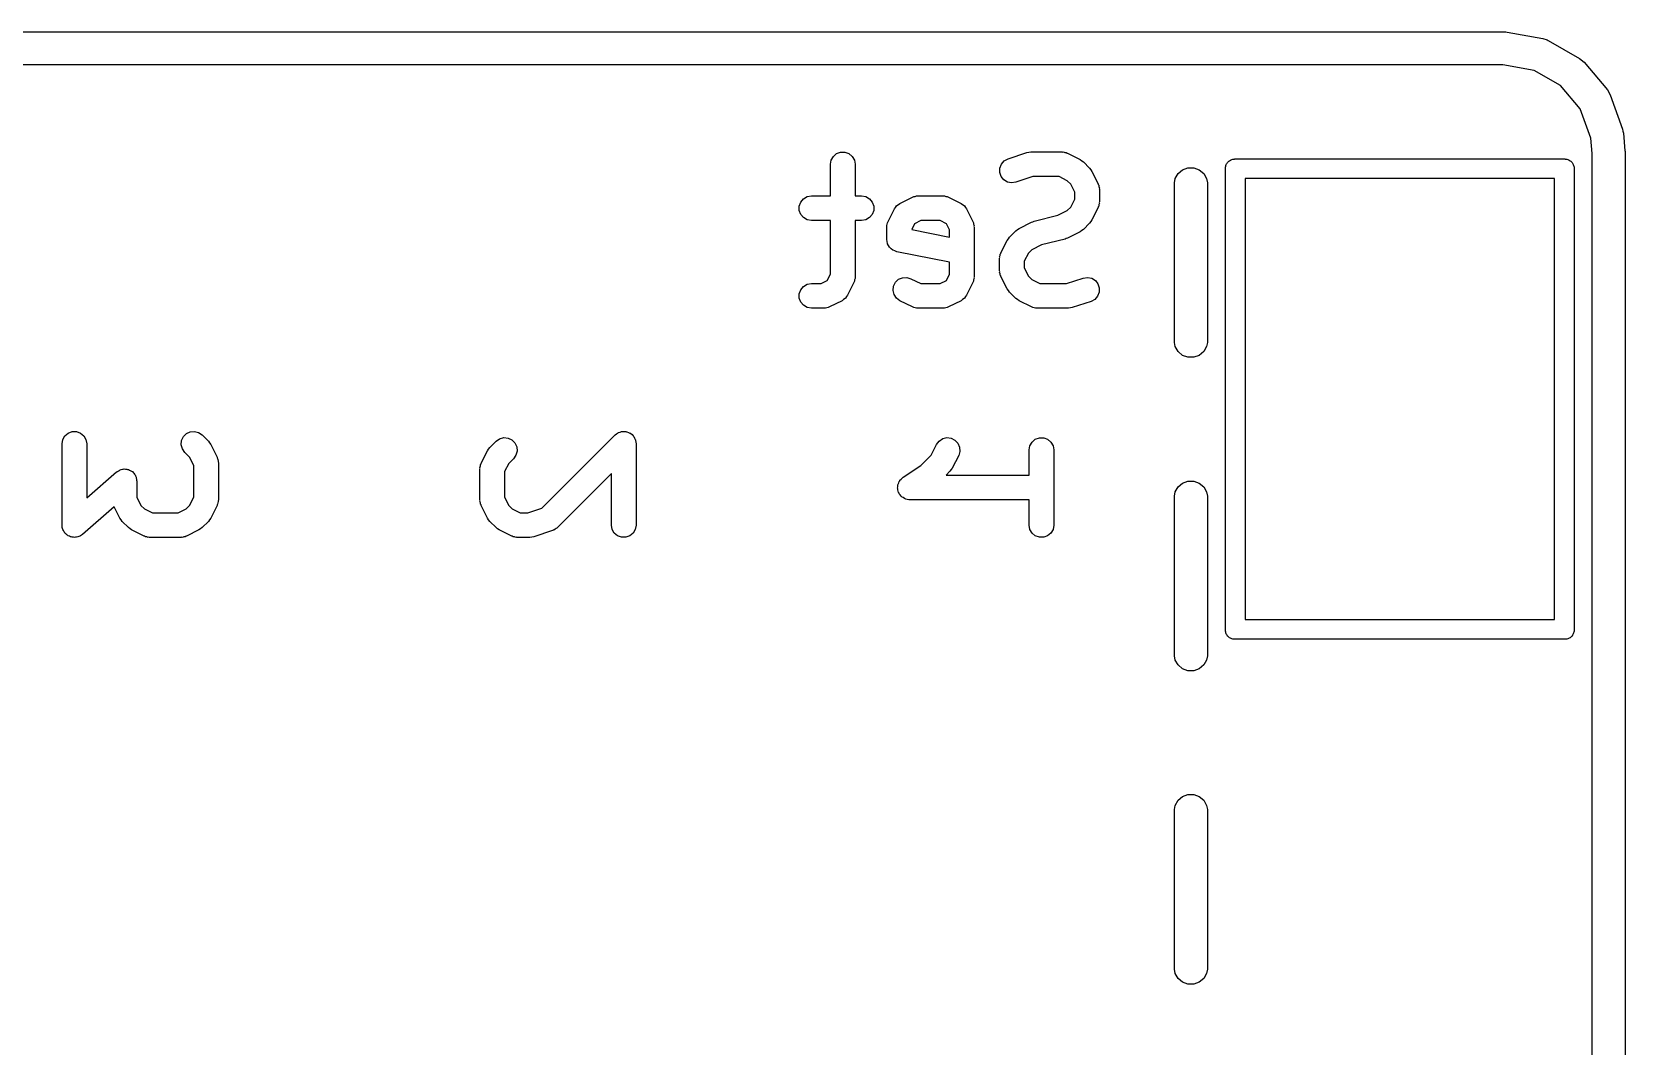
# Model space of a CAD drawing. Extents: x 105.4 to 186.8, y -135.5 to -88.6.
# Drawn here: x 146.62 to 156.31, y -129.38 to -123.22 of the extents above; entities that cross this region are included whole.
import ezdxf

# ---------------------------------------------------------------- set-up
doc = ezdxf.new("R2010")
doc.units = 0
doc.header["$MEASUREMENT"] = 0
doc.layers.add('BLACK', color=7, linetype='CONTINUOUS')

msp = doc.modelspace()

# ---------------------------------------------------------------- linework, layer by layer
at = {"layer": 'BLACK', "linetype": 'CONTINUOUS'}
for p, q in [((139.437, -123.217), (155.584, -123.217)), ((155.584, -123.217), (155.592, -123.219)), ((155.592, -123.219), (155.592, -123.219)), ((155.592, -123.219), (155.81, -123.257)), ((155.81, -123.257), (155.835, -123.266)), ((155.835, -123.266), (155.842, -123.269)), ((155.842, -123.269), (156.033, -123.379)), ((156.033, -123.379), (156.06, -123.401)), ((156.06, -123.401), (156.202, -123.57)), ((155.566, -123.417), (139.437, -123.417)), ((155.757, -123.451), (155.566, -123.417)), ((155.918, -123.543), (155.757, -123.451)), ((156.037, -123.685), (155.918, -123.543)), ((156.202, -123.57), (156.219, -123.6)), ((156.219, -123.6), (156.294, -123.808)), ((156.102, -123.864), (156.037, -123.685)), ((156.11, -123.956), (156.102, -123.864)), ((156.294, -123.808), (156.297, -123.82)), ((156.297, -123.82), (156.3, -123.833)), ((156.3, -123.833), (156.309, -123.939)), ((151.483, -123.996), (151.496, -123.974)), ((151.496, -123.974), (151.516, -123.957)), ((151.516, -123.957), (151.54, -123.948)), ((151.54, -123.948), (151.566, -123.948)), ((151.566, -123.948), (151.591, -123.957)), ((151.591, -123.957), (151.611, -123.974)), ((151.611, -123.974), (151.624, -123.996)), ((152.535, -124.001), (152.558, -123.989)), ((152.558, -123.989), (152.673, -123.951)), ((152.673, -123.951), (152.684, -123.949)), ((152.684, -123.949), (152.696, -123.947)), ((152.696, -123.947), (152.887, -123.947)), ((152.887, -123.947), (152.891, -123.948)), ((152.891, -123.948), (152.895, -123.947)), ((152.895, -123.947), (152.904, -123.95)), ((152.904, -123.95), (152.912, -123.951)), ((152.912, -123.951), (152.916, -123.954)), ((152.916, -123.954), (152.92, -123.955)), ((152.92, -123.955), (152.996, -123.993)), ((153.915, -123.995), (153.919, -123.992)), ((153.919, -123.992), (153.924, -123.991)), ((153.924, -123.991), (153.929, -123.99)), ((153.929, -123.99), (153.935, -123.99)), ((153.935, -123.99), (153.935, -123.989)), ((153.935, -123.989), (155.945, -123.989)), ((155.945, -123.989), (155.945, -123.99)), ((155.945, -123.99), (155.951, -123.99)), ((155.951, -123.99), (155.956, -123.991)), ((155.956, -123.991), (155.961, -123.992)), ((155.961, -123.992), (155.965, -123.995)), ((156.11, -134.802), (156.11, -123.956)), ((156.309, -123.939), (156.31, -123.943)), ((156.31, -123.943), (156.31, -134.819)), ((151.478, -124.022), (151.483, -123.996)), ((151.478, -124.214), (151.478, -124.022)), ((151.624, -123.996), (151.628, -124.022)), ((151.628, -124.022), (151.628, -124.214)), ((152.508, -124.045), (152.518, -124.021)), ((152.508, -124.071), (152.508, -124.045)), ((152.516, -124.096), (152.508, -124.071)), ((152.518, -124.021), (152.535, -124.001)), ((152.996, -123.993), (153.006, -124)), ((153.006, -124), (153.016, -124.007)), ((153.016, -124.007), (153.054, -124.045)), ((153.054, -124.045), (153.061, -124.055)), ((153.061, -124.055), (153.068, -124.065)), ((153.068, -124.065), (153.106, -124.141)), ((153.575, -124.108), (153.592, -124.077)), ((153.592, -124.077), (153.619, -124.055)), ((153.619, -124.055), (153.652, -124.043)), ((153.652, -124.043), (153.688, -124.043)), ((153.688, -124.043), (153.721, -124.055)), ((153.721, -124.055), (153.748, -124.077)), ((153.748, -124.077), (153.765, -124.108)), ((153.88, -124.039), (153.882, -124.034)), ((153.88, -124.044), (153.88, -124.039)), ((153.88, -126.839), (153.88, -124.044)), ((153.88, -124.044), (153.88, -124.044)), ((153.882, -124.034), (153.883, -124.029)), ((153.883, -124.029), (153.885, -124.024)), ((153.885, -124.024), (153.887, -124.019)), ((153.887, -124.019), (153.891, -124.015)), ((153.891, -124.015), (153.893, -124.01)), ((153.893, -124.01), (153.897, -124.007)), ((153.897, -124.007), (153.901, -124.003)), ((153.901, -124.003), (153.905, -124)), ((153.905, -124), (153.91, -123.997)), ((153.91, -123.997), (153.915, -123.995)), ((155.965, -123.995), (155.97, -123.997)), ((155.97, -123.997), (155.975, -124)), ((155.975, -124), (155.979, -124.003)), ((155.979, -124.003), (155.983, -124.007)), ((155.983, -124.007), (155.987, -124.01)), ((155.987, -124.01), (155.989, -124.015)), ((155.989, -124.015), (155.993, -124.019)), ((155.993, -124.019), (155.995, -124.024)), ((155.995, -124.024), (155.997, -124.029)), ((155.997, -124.029), (155.998, -124.034)), ((155.998, -124.034), (156, -124.039)), ((156, -124.039), (156, -124.044)), ((156, -124.044), (156, -124.044)), ((156, -124.044), (156, -126.855)), ((152.532, -124.116), (152.516, -124.096)), ((152.554, -124.13), (152.532, -124.116)), ((152.58, -124.135), (152.554, -124.13)), ((152.606, -124.131), (152.58, -124.135)), ((152.708, -124.097), (152.606, -124.131)), ((152.869, -124.097), (152.708, -124.097)), ((152.918, -124.122), (152.869, -124.097)), ((152.939, -124.143), (152.918, -124.122)), ((152.964, -124.192), (152.939, -124.143)), ((153.106, -124.141), (153.107, -124.145)), ((153.107, -124.145), (153.11, -124.149)), ((153.11, -124.149), (153.111, -124.157)), ((153.111, -124.157), (153.114, -124.166)), ((153.114, -124.166), (153.113, -124.17)), ((153.113, -124.17), (153.114, -124.174)), ((153.114, -124.174), (153.114, -124.25)), ((153.57, -124.134), (153.575, -124.108)), ((153.57, -125.104), (153.57, -124.134)), ((153.765, -124.108), (153.77, -124.134)), ((153.77, -124.134), (153.77, -125.104)), ((154, -124.109), (154, -126.789)), ((155.88, -124.109), (154, -124.109)), ((155.88, -126.789), (155.88, -124.109)), ((151.289, -124.276), (151.298, -124.251)), ((151.289, -124.302), (151.289, -124.276)), ((151.298, -124.251), (151.315, -124.231)), ((151.315, -124.231), (151.337, -124.218)), ((151.337, -124.218), (151.363, -124.214)), ((151.363, -124.214), (151.478, -124.214)), ((151.628, -124.214), (151.668, -124.214)), ((151.668, -124.214), (151.693, -124.218)), ((151.693, -124.218), (151.716, -124.231)), ((151.716, -124.231), (151.733, -124.251)), ((151.733, -124.251), (151.742, -124.276)), ((151.742, -124.276), (151.742, -124.302)), ((151.874, -124.284), (151.88, -124.275)), ((151.88, -124.275), (151.882, -124.274)), ((151.882, -124.274), (151.883, -124.272)), ((151.883, -124.272), (151.892, -124.266)), ((151.892, -124.266), (151.901, -124.26)), ((151.901, -124.26), (151.977, -124.221)), ((151.977, -124.221), (151.981, -124.22)), ((151.981, -124.22), (151.985, -124.218)), ((151.985, -124.218), (151.994, -124.217)), ((151.994, -124.217), (152.002, -124.214)), ((152.002, -124.214), (152.006, -124.214)), ((152.006, -124.214), (152.011, -124.214)), ((152.011, -124.214), (152.163, -124.214)), ((152.163, -124.214), (152.167, -124.214)), ((152.167, -124.214), (152.172, -124.214)), ((152.172, -124.214), (152.18, -124.217)), ((152.18, -124.217), (152.189, -124.218)), ((152.189, -124.218), (152.192, -124.22)), ((152.192, -124.22), (152.196, -124.221)), ((152.196, -124.221), (152.273, -124.26)), ((152.273, -124.26), (152.282, -124.266)), ((152.282, -124.266), (152.291, -124.272)), ((152.291, -124.272), (152.292, -124.274)), ((152.292, -124.274), (152.294, -124.275)), ((152.294, -124.275), (152.3, -124.284)), ((152.918, -124.303), (152.939, -124.282)), ((152.939, -124.282), (152.964, -124.233)), ((152.964, -124.233), (152.964, -124.192)), ((153.107, -124.28), (153.106, -124.284)), ((153.11, -124.276), (153.107, -124.28)), ((153.111, -124.267), (153.11, -124.276)), ((153.114, -124.259), (153.111, -124.267)), ((153.114, -124.25), (153.113, -124.255)), ((153.113, -124.255), (153.114, -124.259)), ((151.298, -124.326), (151.289, -124.302)), ((151.315, -124.346), (151.298, -124.326)), ((151.337, -124.359), (151.315, -124.346)), ((151.363, -124.364), (151.337, -124.359)), ((151.478, -124.364), (151.363, -124.364)), ((151.478, -124.69), (151.478, -124.364)), ((151.668, -124.364), (151.628, -124.364)), ((151.628, -124.364), (151.628, -124.708)), ((151.693, -124.359), (151.668, -124.364)), ((151.716, -124.346), (151.693, -124.359)), ((151.733, -124.326), (151.716, -124.346)), ((151.742, -124.302), (151.733, -124.326)), ((151.824, -124.386), (151.826, -124.377)), ((151.826, -124.377), (151.828, -124.373)), ((151.828, -124.373), (151.829, -124.369)), ((151.829, -124.369), (151.867, -124.293)), ((151.867, -124.293), (151.874, -124.284)), ((152.028, -124.364), (151.99, -124.383)), ((152.145, -124.364), (152.028, -124.364)), ((152.183, -124.383), (152.145, -124.364)), ((152.3, -124.284), (152.306, -124.293)), ((152.306, -124.293), (152.344, -124.369)), ((152.344, -124.369), (152.346, -124.373)), ((152.346, -124.373), (152.348, -124.377)), ((152.348, -124.377), (152.349, -124.386)), ((152.625, -124.412), (152.701, -124.374)), ((152.701, -124.374), (152.709, -124.372)), ((152.709, -124.372), (152.716, -124.368)), ((152.716, -124.368), (152.861, -124.332)), ((152.861, -124.332), (152.918, -124.303)), ((153.054, -124.38), (153.016, -124.418)), ((153.061, -124.37), (153.054, -124.38)), ((153.068, -124.36), (153.061, -124.37)), ((153.106, -124.284), (153.068, -124.36)), ((151.821, -124.403), (151.822, -124.399)), ((151.821, -124.479), (151.821, -124.403)), ((151.822, -124.394), (151.824, -124.386)), ((151.822, -124.399), (151.822, -124.394)), ((151.99, -124.383), (151.973, -124.418)), ((151.973, -124.418), (152.202, -124.464)), ((152.202, -124.421), (152.183, -124.383)), ((152.202, -124.464), (152.202, -124.421)), ((152.349, -124.386), (152.352, -124.394)), ((152.352, -124.394), (152.351, -124.399)), ((152.351, -124.399), (152.352, -124.403)), ((152.352, -124.403), (152.352, -124.708)), ((152.553, -124.484), (152.56, -124.474)), ((152.56, -124.474), (152.567, -124.464)), ((152.567, -124.464), (152.605, -124.426)), ((152.605, -124.426), (152.615, -124.419)), ((152.615, -124.419), (152.625, -124.412)), ((152.905, -124.476), (152.761, -124.512)), ((152.912, -124.472), (152.905, -124.476)), ((152.92, -124.47), (152.912, -124.472)), ((152.996, -124.432), (152.92, -124.47)), ((153.006, -124.425), (152.996, -124.432)), ((153.016, -124.418), (153.006, -124.425)), ((151.823, -124.491), (151.821, -124.479)), ((151.825, -124.503), (151.823, -124.491)), ((151.826, -124.504), (151.825, -124.503)), ((151.826, -124.505), (151.826, -124.504)), ((151.832, -124.515), (151.826, -124.505)), ((151.838, -124.526), (151.832, -124.515)), ((151.838, -124.527), (151.838, -124.526)), ((151.839, -124.527), (151.838, -124.527)), ((151.848, -124.535), (151.839, -124.527)), ((151.857, -124.543), (151.848, -124.535)), ((151.858, -124.543), (151.857, -124.543)), ((151.859, -124.544), (151.858, -124.543)), ((151.87, -124.548), (151.859, -124.544)), ((151.882, -124.553), (151.87, -124.548)), ((152.202, -124.617), (151.882, -124.553)), ((152.51, -124.576), (152.511, -124.568)), ((152.511, -124.568), (152.514, -124.564)), ((152.514, -124.564), (152.515, -124.56)), ((152.515, -124.56), (152.553, -124.484)), ((152.682, -124.562), (152.657, -124.611)), ((152.703, -124.541), (152.682, -124.562)), ((152.761, -124.512), (152.703, -124.541)), ((152.202, -124.69), (152.202, -124.617)), ((152.507, -124.585), (152.51, -124.576)), ((152.508, -124.589), (152.507, -124.585)), ((152.507, -124.593), (152.508, -124.589)), ((152.507, -124.67), (152.507, -124.593)), ((152.508, -124.674), (152.507, -124.67)), ((152.657, -124.611), (152.657, -124.652)), ((152.657, -124.652), (152.682, -124.701)), ((151.298, -124.784), (151.315, -124.764)), ((151.315, -124.764), (151.337, -124.751)), ((151.337, -124.751), (151.363, -124.747)), ((151.363, -124.747), (151.421, -124.747)), ((151.421, -124.747), (151.459, -124.728)), ((151.459, -124.728), (151.478, -124.69)), ((151.62, -124.741), (151.582, -124.817)), ((151.622, -124.737), (151.62, -124.741)), ((151.624, -124.733), (151.622, -124.737)), ((151.625, -124.725), (151.624, -124.733)), ((151.628, -124.716), (151.625, -124.725)), ((151.628, -124.708), (151.628, -124.712)), ((151.628, -124.712), (151.628, -124.716)), ((151.859, -124.788), (151.862, -124.762)), ((151.862, -124.762), (151.874, -124.739)), ((151.874, -124.739), (151.893, -124.721)), ((151.893, -124.721), (151.917, -124.711)), ((151.917, -124.711), (151.943, -124.709)), ((151.943, -124.709), (151.968, -124.717)), ((151.968, -124.717), (152.028, -124.747)), ((152.028, -124.747), (152.145, -124.747)), ((152.145, -124.747), (152.183, -124.728)), ((152.183, -124.728), (152.202, -124.69)), ((152.344, -124.741), (152.306, -124.817)), ((152.346, -124.737), (152.344, -124.741)), ((152.348, -124.733), (152.346, -124.737)), ((152.349, -124.725), (152.348, -124.733)), ((152.352, -124.716), (152.349, -124.725)), ((152.352, -124.708), (152.351, -124.712)), ((152.351, -124.712), (152.352, -124.716)), ((152.507, -124.678), (152.508, -124.674)), ((152.51, -124.687), (152.507, -124.678)), ((152.511, -124.695), (152.51, -124.687)), ((152.514, -124.699), (152.511, -124.695)), ((152.515, -124.703), (152.514, -124.699)), ((152.553, -124.779), (152.515, -124.703)), ((152.682, -124.701), (152.703, -124.722)), ((152.703, -124.722), (152.752, -124.747)), ((152.752, -124.747), (152.913, -124.747)), ((152.913, -124.747), (153.015, -124.713)), ((153.015, -124.713), (153.041, -124.709)), ((153.041, -124.709), (153.067, -124.714)), ((153.067, -124.714), (153.089, -124.728)), ((153.089, -124.728), (153.105, -124.748)), ((153.105, -124.748), (153.113, -124.773)), ((151.289, -124.809), (151.298, -124.784)), ((151.289, -124.835), (151.289, -124.809)), ((151.298, -124.859), (151.289, -124.835)), ((151.315, -124.879), (151.298, -124.859)), ((151.549, -124.851), (151.473, -124.889)), ((151.558, -124.844), (151.549, -124.851)), ((151.567, -124.838), (151.558, -124.844)), ((151.568, -124.837), (151.567, -124.838)), ((151.57, -124.835), (151.568, -124.837)), ((151.576, -124.826), (151.57, -124.835)), ((151.582, -124.817), (151.576, -124.826)), ((151.866, -124.814), (151.859, -124.788)), ((151.88, -124.835), (151.866, -124.814)), ((151.901, -124.851), (151.88, -124.835)), ((151.977, -124.889), (151.901, -124.851)), ((152.273, -124.851), (152.196, -124.889)), ((152.282, -124.844), (152.273, -124.851)), ((152.291, -124.838), (152.282, -124.844)), ((152.292, -124.837), (152.291, -124.838)), ((152.294, -124.835), (152.292, -124.837)), ((152.3, -124.826), (152.294, -124.835)), ((152.306, -124.817), (152.3, -124.826)), ((152.56, -124.789), (152.553, -124.779)), ((152.567, -124.799), (152.56, -124.789)), ((152.605, -124.837), (152.567, -124.799)), ((152.615, -124.844), (152.605, -124.837)), ((152.625, -124.851), (152.615, -124.844)), ((152.701, -124.889), (152.625, -124.851)), ((153.063, -124.855), (152.949, -124.893)), ((153.086, -124.843), (153.063, -124.855)), ((153.103, -124.823), (153.086, -124.843)), ((153.113, -124.799), (153.103, -124.823)), ((153.113, -124.773), (153.113, -124.799)), ((151.337, -124.892), (151.315, -124.879)), ((151.363, -124.897), (151.337, -124.892)), ((151.439, -124.897), (151.363, -124.897)), ((151.443, -124.896), (151.439, -124.897)), ((151.448, -124.896), (151.443, -124.896)), ((151.456, -124.894), (151.448, -124.896)), ((151.465, -124.892), (151.456, -124.894)), ((151.469, -124.89), (151.465, -124.892)), ((151.473, -124.889), (151.469, -124.89)), ((151.981, -124.89), (151.977, -124.889)), ((151.985, -124.892), (151.981, -124.89)), ((151.994, -124.894), (151.985, -124.892)), ((152.002, -124.896), (151.994, -124.894)), ((152.006, -124.896), (152.002, -124.896)), ((152.011, -124.897), (152.006, -124.896)), ((152.163, -124.897), (152.011, -124.897)), ((152.167, -124.896), (152.163, -124.897)), ((152.172, -124.896), (152.167, -124.896)), ((152.18, -124.894), (152.172, -124.896)), ((152.189, -124.892), (152.18, -124.894)), ((152.192, -124.89), (152.189, -124.892)), ((152.196, -124.889), (152.192, -124.89)), ((152.705, -124.89), (152.701, -124.889)), ((152.709, -124.892), (152.705, -124.89)), ((152.717, -124.894), (152.709, -124.892)), ((152.726, -124.896), (152.717, -124.894)), ((152.73, -124.896), (152.726, -124.896)), ((152.734, -124.897), (152.73, -124.896)), ((152.925, -124.897), (152.734, -124.897)), ((152.937, -124.895), (152.925, -124.897)), ((152.949, -124.893), (152.937, -124.895)), ((153.575, -125.13), (153.57, -125.104)), ((153.592, -125.16), (153.575, -125.13)), ((153.765, -125.13), (153.748, -125.16)), ((153.77, -125.104), (153.765, -125.13)), ((153.619, -125.183), (153.592, -125.16)), ((153.652, -125.195), (153.619, -125.183)), ((153.688, -125.195), (153.652, -125.195)), ((153.721, -125.183), (153.688, -125.195)), ((153.748, -125.16), (153.721, -125.183)), ((146.807, -125.72), (146.811, -125.694)), ((146.807, -126.215), (146.807, -125.72)), ((146.811, -125.694), (146.824, -125.672)), ((146.824, -125.672), (146.844, -125.655)), ((146.844, -125.655), (146.869, -125.646)), ((146.869, -125.646), (146.895, -125.646)), ((146.895, -125.646), (146.919, -125.655)), ((146.919, -125.655), (146.939, -125.672)), ((146.939, -125.672), (146.952, -125.694)), ((146.952, -125.694), (146.957, -125.72)), ((146.957, -125.72), (146.957, -126.05)), ((147.531, -125.726), (147.533, -125.7)), ((147.538, -125.752), (147.531, -125.726)), ((147.533, -125.7), (147.544, -125.677)), ((147.544, -125.677), (147.563, -125.658)), ((147.563, -125.658), (147.586, -125.647)), ((147.586, -125.647), (147.612, -125.645)), ((147.612, -125.645), (147.637, -125.652)), ((147.637, -125.652), (147.659, -125.667)), ((147.659, -125.667), (147.697, -125.705)), ((147.697, -125.705), (147.704, -125.715)), ((147.704, -125.715), (147.711, -125.724)), ((147.711, -125.724), (147.749, -125.801)), ((149.407, -125.743), (149.445, -125.705)), ((149.445, -125.705), (149.466, -125.69)), ((149.466, -125.69), (149.492, -125.683)), ((149.492, -125.683), (149.518, -125.686)), ((149.518, -125.686), (149.541, -125.697)), ((149.541, -125.697), (149.56, -125.715)), ((149.56, -125.715), (149.571, -125.739)), ((149.724, -126.111), (150.169, -125.667)), ((150.169, -125.667), (150.177, -125.661)), ((150.177, -125.661), (150.184, -125.655)), ((150.184, -125.655), (150.188, -125.654)), ((150.188, -125.654), (150.19, -125.652)), ((150.19, -125.652), (150.2, -125.649)), ((150.2, -125.649), (150.209, -125.646)), ((150.209, -125.646), (150.212, -125.646)), ((150.212, -125.646), (150.215, -125.645)), ((150.215, -125.645), (150.225, -125.646)), ((150.225, -125.646), (150.235, -125.646)), ((150.235, -125.646), (150.238, -125.647)), ((150.238, -125.647), (150.241, -125.647)), ((150.241, -125.647), (150.25, -125.652)), ((150.25, -125.652), (150.259, -125.655)), ((150.259, -125.655), (150.262, -125.657)), ((150.262, -125.657), (150.265, -125.658)), ((150.265, -125.658), (150.272, -125.665)), ((150.272, -125.665), (150.279, -125.672)), ((150.279, -125.672), (150.281, -125.675)), ((150.281, -125.675), (150.283, -125.677)), ((150.283, -125.677), (150.287, -125.686)), ((150.287, -125.686), (150.292, -125.694)), ((150.292, -125.694), (150.293, -125.697)), ((150.293, -125.697), (150.294, -125.7)), ((150.294, -125.7), (150.295, -125.71)), ((150.295, -125.71), (150.297, -125.72)), ((150.297, -125.72), (150.297, -126.215)), ((152.091, -125.79), (152.123, -125.724)), ((152.123, -125.724), (152.139, -125.704)), ((152.139, -125.704), (152.161, -125.689)), ((152.161, -125.689), (152.186, -125.683)), ((152.186, -125.683), (152.212, -125.686)), ((152.212, -125.686), (152.235, -125.698)), ((152.235, -125.698), (152.253, -125.717)), ((152.253, -125.717), (152.263, -125.741)), ((152.687, -125.758), (152.691, -125.732)), ((152.691, -125.732), (152.704, -125.71)), ((152.704, -125.71), (152.724, -125.693)), ((152.724, -125.693), (152.749, -125.684)), ((152.749, -125.684), (152.775, -125.684)), ((152.775, -125.684), (152.799, -125.693)), ((152.799, -125.693), (152.819, -125.71)), ((152.819, -125.71), (152.832, -125.732)), ((152.832, -125.732), (152.837, -125.758)), ((147.553, -125.773), (147.538, -125.752)), ((147.582, -125.802), (147.553, -125.773)), ((147.607, -125.852), (147.582, -125.802)), ((147.749, -125.801), (147.75, -125.805)), ((147.75, -125.805), (147.752, -125.809)), ((147.752, -125.809), (147.754, -125.817)), ((147.754, -125.817), (147.756, -125.826)), ((147.756, -125.826), (147.756, -125.83)), ((147.756, -125.83), (147.757, -125.834)), ((149.355, -125.839), (149.393, -125.763)), ((149.393, -125.763), (149.4, -125.753)), ((149.4, -125.753), (149.407, -125.743)), ((149.551, -125.811), (149.522, -125.84)), ((149.566, -125.79), (149.551, -125.811)), ((149.573, -125.765), (149.566, -125.79)), ((149.571, -125.739), (149.573, -125.765)), ((152.028, -125.852), (152.091, -125.79)), ((152.258, -125.792), (152.219, -125.868)), ((152.265, -125.767), (152.258, -125.792)), ((152.263, -125.741), (152.265, -125.767)), ((152.687, -125.912), (152.687, -125.758)), ((152.837, -125.758), (152.837, -126.215)), ((146.957, -126.05), (147.137, -125.892)), ((147.137, -125.892), (147.144, -125.888)), ((147.144, -125.888), (147.149, -125.884)), ((147.149, -125.884), (147.155, -125.882)), ((147.155, -125.882), (147.16, -125.879)), ((147.16, -125.879), (147.167, -125.877)), ((147.167, -125.877), (147.174, -125.875)), ((147.174, -125.875), (147.179, -125.875)), ((147.179, -125.875), (147.185, -125.873)), ((147.185, -125.873), (147.192, -125.875)), ((147.192, -125.875), (147.2, -125.875)), ((147.2, -125.875), (147.205, -125.877)), ((147.205, -125.877), (147.211, -125.877)), ((147.211, -125.877), (147.217, -125.881)), ((147.217, -125.881), (147.224, -125.884)), ((147.224, -125.884), (147.229, -125.887)), ((147.229, -125.887), (147.234, -125.89)), ((147.234, -125.89), (147.239, -125.896)), ((147.239, -125.896), (147.244, -125.9)), ((147.244, -125.9), (147.247, -125.905)), ((147.247, -125.905), (147.251, -125.91)), ((147.251, -125.91), (147.253, -125.916)), ((147.253, -125.916), (147.257, -125.923)), ((147.257, -125.923), (147.258, -125.929)), ((147.258, -125.929), (147.26, -125.934)), ((147.607, -126.045), (147.607, -125.852)), ((147.757, -125.834), (147.757, -126.063)), ((149.347, -125.864), (149.35, -125.855)), ((149.348, -125.868), (149.347, -125.864)), ((149.347, -125.872), (149.348, -125.868)), ((149.347, -126.063), (149.347, -125.872)), ((149.35, -125.855), (149.351, -125.847)), ((149.351, -125.847), (149.354, -125.843)), ((149.354, -125.843), (149.355, -125.839)), ((149.522, -125.84), (149.497, -125.89)), ((149.497, -125.89), (149.497, -126.045)), ((150.147, -125.901), (149.818, -126.23)), ((150.147, -126.215), (150.147, -125.901)), ((151.908, -125.936), (151.914, -125.929)), ((151.914, -125.929), (151.917, -125.927)), ((151.917, -125.927), (151.92, -125.924)), ((151.92, -125.924), (152.028, -125.852)), ((152.205, -125.887), (152.181, -125.912)), ((152.181, -125.912), (152.687, -125.912)), ((152.212, -125.877), (152.205, -125.887)), ((152.219, -125.868), (152.212, -125.877)), ((147.26, -125.934), (147.26, -125.941)), ((147.26, -125.941), (147.262, -125.948)), ((147.262, -125.948), (147.262, -126.045)), ((151.887, -125.991), (151.888, -125.982)), ((151.888, -125.995), (151.887, -125.991)), ((151.888, -125.974), (151.889, -125.97)), ((151.888, -125.982), (151.888, -125.974)), ((151.888, -126), (151.888, -125.995)), ((151.891, -126.008), (151.888, -126)), ((151.889, -125.97), (151.89, -125.965)), ((151.89, -125.965), (151.894, -125.957)), ((151.893, -126.017), (151.891, -126.008)), ((151.896, -126.02), (151.893, -126.017)), ((151.894, -125.957), (151.897, -125.949)), ((151.897, -126.024), (151.896, -126.02)), ((151.897, -125.949), (151.9, -125.946)), ((151.903, -126.031), (151.897, -126.024)), ((151.9, -125.946), (151.901, -125.942)), ((151.901, -125.942), (151.908, -125.936)), ((153.57, -126.039), (153.575, -126.013)), ((153.575, -126.013), (153.592, -125.982)), ((153.592, -125.982), (153.619, -125.96)), ((153.619, -125.96), (153.652, -125.948)), ((153.652, -125.948), (153.688, -125.948)), ((153.688, -125.948), (153.721, -125.96)), ((153.721, -125.96), (153.748, -125.982)), ((153.748, -125.982), (153.765, -126.013)), ((153.765, -126.013), (153.77, -126.039)), ((147.123, -126.104), (146.931, -126.272)), ((147.158, -126.172), (147.123, -126.104)), ((147.262, -126.045), (147.286, -126.095)), ((147.286, -126.095), (147.307, -126.115)), ((147.307, -126.115), (147.357, -126.14)), ((147.512, -126.14), (147.561, -126.115)), ((147.561, -126.115), (147.582, -126.095)), ((147.582, -126.095), (147.607, -126.045)), ((147.749, -126.096), (147.711, -126.172)), ((147.75, -126.092), (147.749, -126.096)), ((147.752, -126.088), (147.75, -126.092)), ((147.754, -126.08), (147.752, -126.088)), ((147.756, -126.071), (147.754, -126.08)), ((147.757, -126.063), (147.756, -126.067)), ((147.756, -126.067), (147.756, -126.071)), ((149.348, -126.067), (149.347, -126.063)), ((149.347, -126.071), (149.348, -126.067)), ((149.35, -126.08), (149.347, -126.071)), ((149.351, -126.088), (149.35, -126.08)), ((149.354, -126.092), (149.351, -126.088)), ((149.355, -126.096), (149.354, -126.092)), ((149.393, -126.172), (149.355, -126.096)), ((149.497, -126.045), (149.522, -126.095)), ((149.522, -126.095), (149.543, -126.115)), ((149.543, -126.115), (149.592, -126.14)), ((149.638, -126.14), (149.724, -126.111)), ((151.908, -126.038), (151.903, -126.031)), ((151.911, -126.041), (151.908, -126.038)), ((151.914, -126.044), (151.911, -126.041)), ((151.921, -126.048), (151.914, -126.044)), ((151.929, -126.054), (151.921, -126.048)), ((151.933, -126.055), (151.929, -126.054)), ((151.936, -126.057), (151.933, -126.055)), ((151.945, -126.059), (151.936, -126.057)), ((151.954, -126.061), (151.945, -126.059)), ((151.958, -126.061), (151.954, -126.061)), ((151.962, -126.062), (151.958, -126.061)), ((152.687, -126.062), (151.962, -126.062)), ((152.687, -126.215), (152.687, -126.062)), ((153.57, -127.009), (153.57, -126.039)), ((153.77, -126.039), (153.77, -127.009)), ((146.808, -126.222), (146.807, -126.215)), ((147.165, -126.182), (147.158, -126.172)), ((147.172, -126.192), (147.165, -126.182)), ((147.21, -126.23), (147.172, -126.192)), ((147.357, -126.14), (147.512, -126.14)), ((147.697, -126.192), (147.659, -126.23)), ((147.704, -126.182), (147.697, -126.192)), ((147.711, -126.172), (147.704, -126.182)), ((149.4, -126.182), (149.393, -126.172)), ((149.407, -126.192), (149.4, -126.182)), ((149.445, -126.23), (149.407, -126.192)), ((149.592, -126.14), (149.638, -126.14)), ((150.151, -126.241), (150.147, -126.215)), ((150.297, -126.215), (150.292, -126.241)), ((152.691, -126.241), (152.687, -126.215)), ((152.837, -126.215), (152.832, -126.241)), ((146.808, -126.23), (146.808, -126.222)), ((146.81, -126.235), (146.808, -126.23)), ((146.811, -126.241), (146.81, -126.235)), ((146.815, -126.247), (146.811, -126.241)), ((146.818, -126.254), (146.815, -126.247)), ((146.822, -126.258), (146.818, -126.254)), ((146.824, -126.263), (146.822, -126.258)), ((146.83, -126.268), (146.824, -126.263)), ((146.835, -126.274), (146.83, -126.268)), ((146.84, -126.276), (146.835, -126.274)), ((146.844, -126.28), (146.84, -126.276)), ((146.851, -126.283), (146.844, -126.28)), ((146.858, -126.286), (146.851, -126.283)), ((146.863, -126.287), (146.858, -126.286)), ((146.869, -126.289), (146.863, -126.287)), ((146.876, -126.289), (146.869, -126.289)), ((146.883, -126.29), (146.876, -126.289)), ((146.889, -126.289), (146.883, -126.29)), ((146.895, -126.289), (146.889, -126.289)), ((146.902, -126.286), (146.895, -126.289)), ((146.909, -126.285), (146.902, -126.286)), ((146.914, -126.282), (146.909, -126.285)), ((146.919, -126.28), (146.914, -126.282)), ((146.925, -126.275), (146.919, -126.28)), ((146.931, -126.272), (146.925, -126.275)), ((147.22, -126.237), (147.21, -126.23)), ((147.229, -126.244), (147.22, -126.237)), ((147.306, -126.282), (147.229, -126.244)), ((147.31, -126.283), (147.306, -126.282)), ((147.313, -126.286), (147.31, -126.283)), ((147.322, -126.287), (147.313, -126.286)), ((147.33, -126.29), (147.322, -126.287)), ((147.335, -126.289), (147.33, -126.29)), ((147.339, -126.29), (147.335, -126.289)), ((147.53, -126.29), (147.339, -126.29)), ((147.534, -126.289), (147.53, -126.29)), ((147.538, -126.29), (147.534, -126.289)), ((147.547, -126.287), (147.538, -126.29)), ((147.555, -126.286), (147.547, -126.287)), ((147.559, -126.283), (147.555, -126.286)), ((147.563, -126.282), (147.559, -126.283)), ((147.639, -126.244), (147.563, -126.282)), ((147.649, -126.237), (147.639, -126.244)), ((147.659, -126.23), (147.649, -126.237)), ((149.455, -126.237), (149.445, -126.23)), ((149.465, -126.244), (149.455, -126.237)), ((149.541, -126.282), (149.465, -126.244)), ((149.545, -126.283), (149.541, -126.282)), ((149.549, -126.286), (149.545, -126.283)), ((149.557, -126.287), (149.549, -126.286)), ((149.566, -126.29), (149.557, -126.287)), ((149.57, -126.289), (149.566, -126.29)), ((149.574, -126.29), (149.57, -126.289)), ((149.65, -126.29), (149.574, -126.29)), ((149.662, -126.288), (149.65, -126.29)), ((149.674, -126.286), (149.662, -126.288)), ((149.788, -126.248), (149.674, -126.286)), ((149.792, -126.246), (149.788, -126.248)), ((149.796, -126.245), (149.792, -126.246)), ((149.804, -126.24), (149.796, -126.245)), ((149.811, -126.236), (149.804, -126.24)), ((149.814, -126.233), (149.811, -126.236)), ((149.818, -126.23), (149.814, -126.233)), ((150.164, -126.263), (150.151, -126.241)), ((150.184, -126.28), (150.164, -126.263)), ((150.209, -126.289), (150.184, -126.28)), ((150.235, -126.289), (150.209, -126.289)), ((150.259, -126.28), (150.235, -126.289)), ((150.279, -126.263), (150.259, -126.28)), ((150.292, -126.241), (150.279, -126.263)), ((152.704, -126.263), (152.691, -126.241)), ((152.724, -126.28), (152.704, -126.263)), ((152.749, -126.289), (152.724, -126.28)), ((152.775, -126.289), (152.749, -126.289)), ((152.799, -126.28), (152.775, -126.289)), ((152.819, -126.263), (152.799, -126.28)), ((152.832, -126.241), (152.819, -126.263)), ((154, -126.789), (155.88, -126.789)), ((153.88, -126.86), (153.88, -126.839)), ((153.882, -126.865), (153.88, -126.86)), ((153.883, -126.87), (153.882, -126.865)), ((153.885, -126.875), (153.883, -126.87)), ((153.887, -126.88), (153.885, -126.875)), ((153.891, -126.884), (153.887, -126.88)), ((153.893, -126.889), (153.891, -126.884)), ((153.897, -126.892), (153.893, -126.889)), ((153.901, -126.896), (153.897, -126.892)), ((153.905, -126.899), (153.901, -126.896)), ((155.979, -126.896), (155.975, -126.899)), ((155.983, -126.892), (155.979, -126.896)), ((155.987, -126.889), (155.983, -126.892)), ((155.989, -126.884), (155.987, -126.889)), ((155.993, -126.88), (155.989, -126.884)), ((155.995, -126.875), (155.993, -126.88)), ((155.997, -126.87), (155.995, -126.875)), ((155.998, -126.865), (155.997, -126.87)), ((156, -126.86), (155.998, -126.865)), ((156, -126.855), (156, -126.855)), ((156, -126.855), (156, -126.86)), ((153.91, -126.902), (153.905, -126.899)), ((153.915, -126.904), (153.91, -126.902)), ((153.919, -126.907), (153.915, -126.904)), ((153.924, -126.908), (153.919, -126.907)), ((153.929, -126.909), (153.924, -126.908)), ((153.935, -126.909), (153.929, -126.909)), ((155.945, -126.909), (153.935, -126.909)), ((153.935, -126.909), (153.935, -126.909)), ((155.951, -126.909), (155.945, -126.909)), ((155.945, -126.909), (155.945, -126.909)), ((155.956, -126.908), (155.951, -126.909)), ((155.961, -126.907), (155.956, -126.908)), ((155.965, -126.904), (155.961, -126.907)), ((155.97, -126.902), (155.965, -126.904)), ((155.975, -126.899), (155.97, -126.902)), ((153.575, -127.035), (153.57, -127.009)), ((153.592, -127.065), (153.575, -127.035)), ((153.619, -127.088), (153.592, -127.065)), ((153.652, -127.1), (153.619, -127.088)), ((153.721, -127.088), (153.688, -127.1)), ((153.748, -127.065), (153.721, -127.088)), ((153.765, -127.035), (153.748, -127.065)), ((153.77, -127.009), (153.765, -127.035)), ((153.688, -127.1), (153.652, -127.1)), ((153.592, -127.887), (153.619, -127.865)), ((153.619, -127.865), (153.652, -127.853)), ((153.652, -127.853), (153.688, -127.853)), ((153.688, -127.853), (153.721, -127.865)), ((153.721, -127.865), (153.748, -127.887)), ((153.57, -127.944), (153.575, -127.918)), ((153.57, -128.914), (153.57, -127.944)), ((153.575, -127.918), (153.592, -127.887)), ((153.748, -127.887), (153.765, -127.918)), ((153.765, -127.918), (153.77, -127.944)), ((153.77, -127.944), (153.77, -128.914)), ((153.575, -128.94), (153.57, -128.914)), ((153.77, -128.914), (153.765, -128.94)), ((153.592, -128.97), (153.575, -128.94)), ((153.619, -128.993), (153.592, -128.97)), ((153.652, -129.005), (153.619, -128.993)), ((153.688, -129.005), (153.652, -129.005)), ((153.721, -128.993), (153.688, -129.005)), ((153.748, -128.97), (153.721, -128.993)), ((153.765, -128.94), (153.748, -128.97))]:
    msp.add_line(p, q, dxfattribs=at)

doc.saveas('drawing.dxf')
